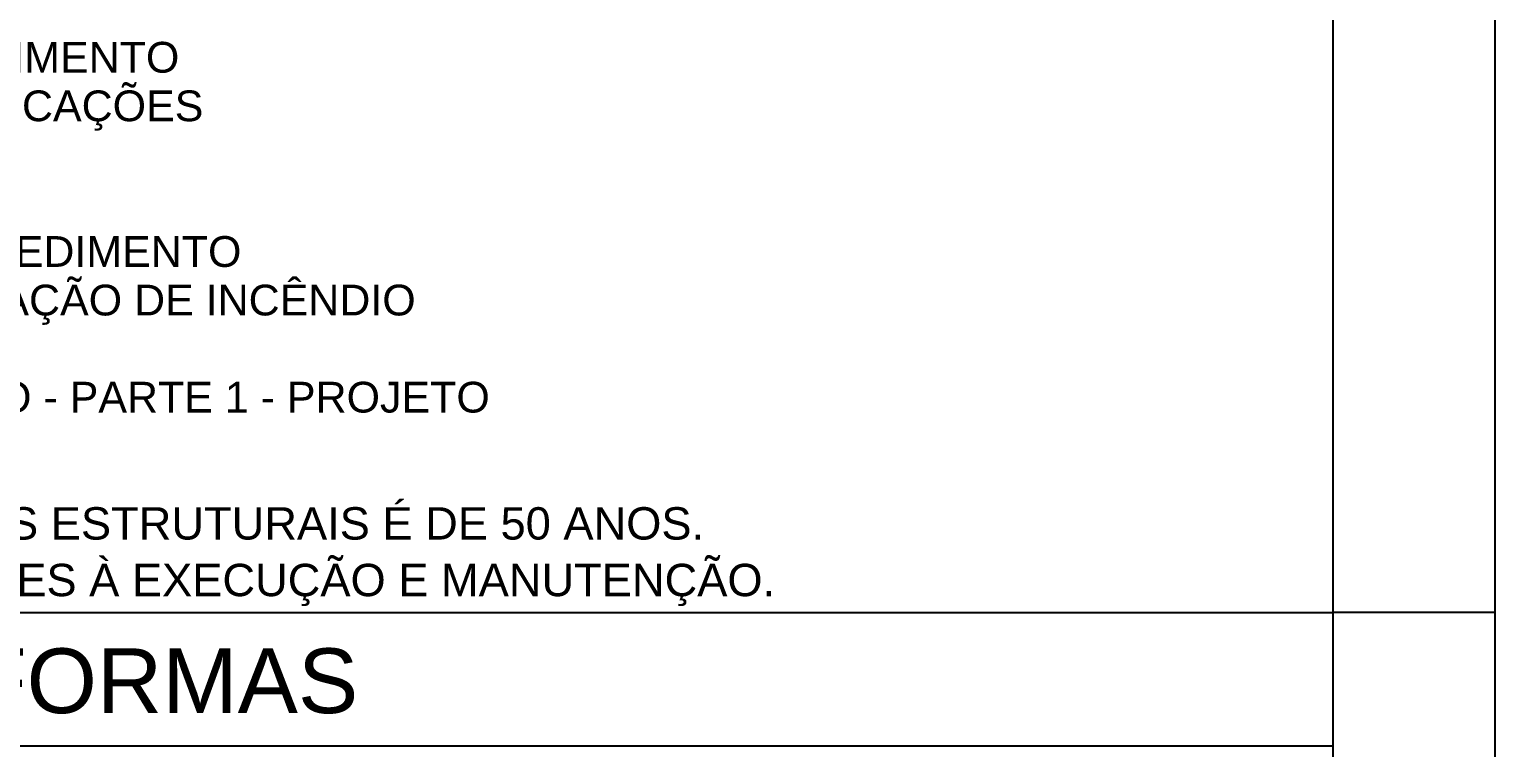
# Model space of a CAD drawing. Extents: x 0 to 119, y 0 to 84.
# Drawn here: x 109.85 to 118.9, y 58.56 to 63 of the extents above; entities that cross this region are included whole.
import ezdxf

# ---------------------------------------------------------------- set-up
doc = ezdxf.new("R2010")
doc.units = 0
doc.header["$MEASUREMENT"] = 0
for name, color, linetype in [('3', 7, 'CONTINUOUS'), ('40', 7, 'CONTINUOUS'), ('7', 232, 'CONTINUOUS')]:
    doc.layers.add(name, color=color, linetype=linetype)
doc.styles.add('TQS_ARIAL', font='arial.ttf')

msp = doc.modelspace()

# ---------------------------------------------------------------- linework, layer by layer
at = {"layer": '3', "color": 7, "linetype": 'Continuous'}
msp.add_line((117.9, 58.574661), (100.4, 58.574661), dxfattribs=at)
at = {"layer": '40', "linetype": 'Continuous'}
for p, q in [((118.9, 84.099998), (118.9, 29.699798)), ((100.4, 59.4), (117.9, 59.4)), ((100.41808, 59.4), (117.874596, 59.4)), ((118.9, 59.4), (117.9, 59.4))]:
    msp.add_line(p, q, dxfattribs=at)
at = {"layer": '7', "color": 232, "linetype": 'Continuous'}
msp.add_line((117.9, 83.099998), (117.9, 0.999998), dxfattribs=at)

# ---------------------------------------------------------------- texts
at = {"layer": '40', "linetype": 'Continuous', "style": 'TQS_ARIAL'}
for s, height, p in [(' - NBR 6118 - PROJETO DE ESTRUTURAS DE CONCRETO - PROCEDIMENTO', 0.19, (101.071259, 62.735155)), (' - NBR 6120 - CARGAS PARA O CÁLCULO DE ESTRUTURAS DE EDIFICAÇÕES', 0.19, (101.071259, 62.435155)), (' - NBR 14931 - EXECUÇÃO DE ESTRUTURAS DE CONCRETO - PROCEDIMENTO', 0.19, (101.071259, 61.535155)), (' - NBR 15200 - PROJETO DE ESTRUTURAS DE CONCRETO EM SITUAÇÃO DE INCÊNDIO', 0.19, (101.071259, 61.235155)), (' - NBR 15961-1 - ALVENARIA ESTRUTURAL - BLOCOS DE CONCRETO - PARTE 1 - PROJETO', 0.19, (101.071259, 60.635155)), ('12) CONFORME NBR 15575-2 O TEMPO DE VIDA ÚTIL DOS SISTEMAS ESTRUTURAIS É DE 50 ANOS. ', 0.2, (100.603499, 59.850251)), ('PARA TANTO DEVE-SE OBSERVAR OS REQUISITOS REFERENTES À EXECUÇÃO E MANUTENÇÃO.', 0.2, (101.182639, 59.500505)), ('DETALHES DE FORMAS', 0.4, (105.45291, 58.777899))]:
    msp.add_text(s, height=height, dxfattribs=at).set_placement(p)

doc.saveas('drawing.dxf')
